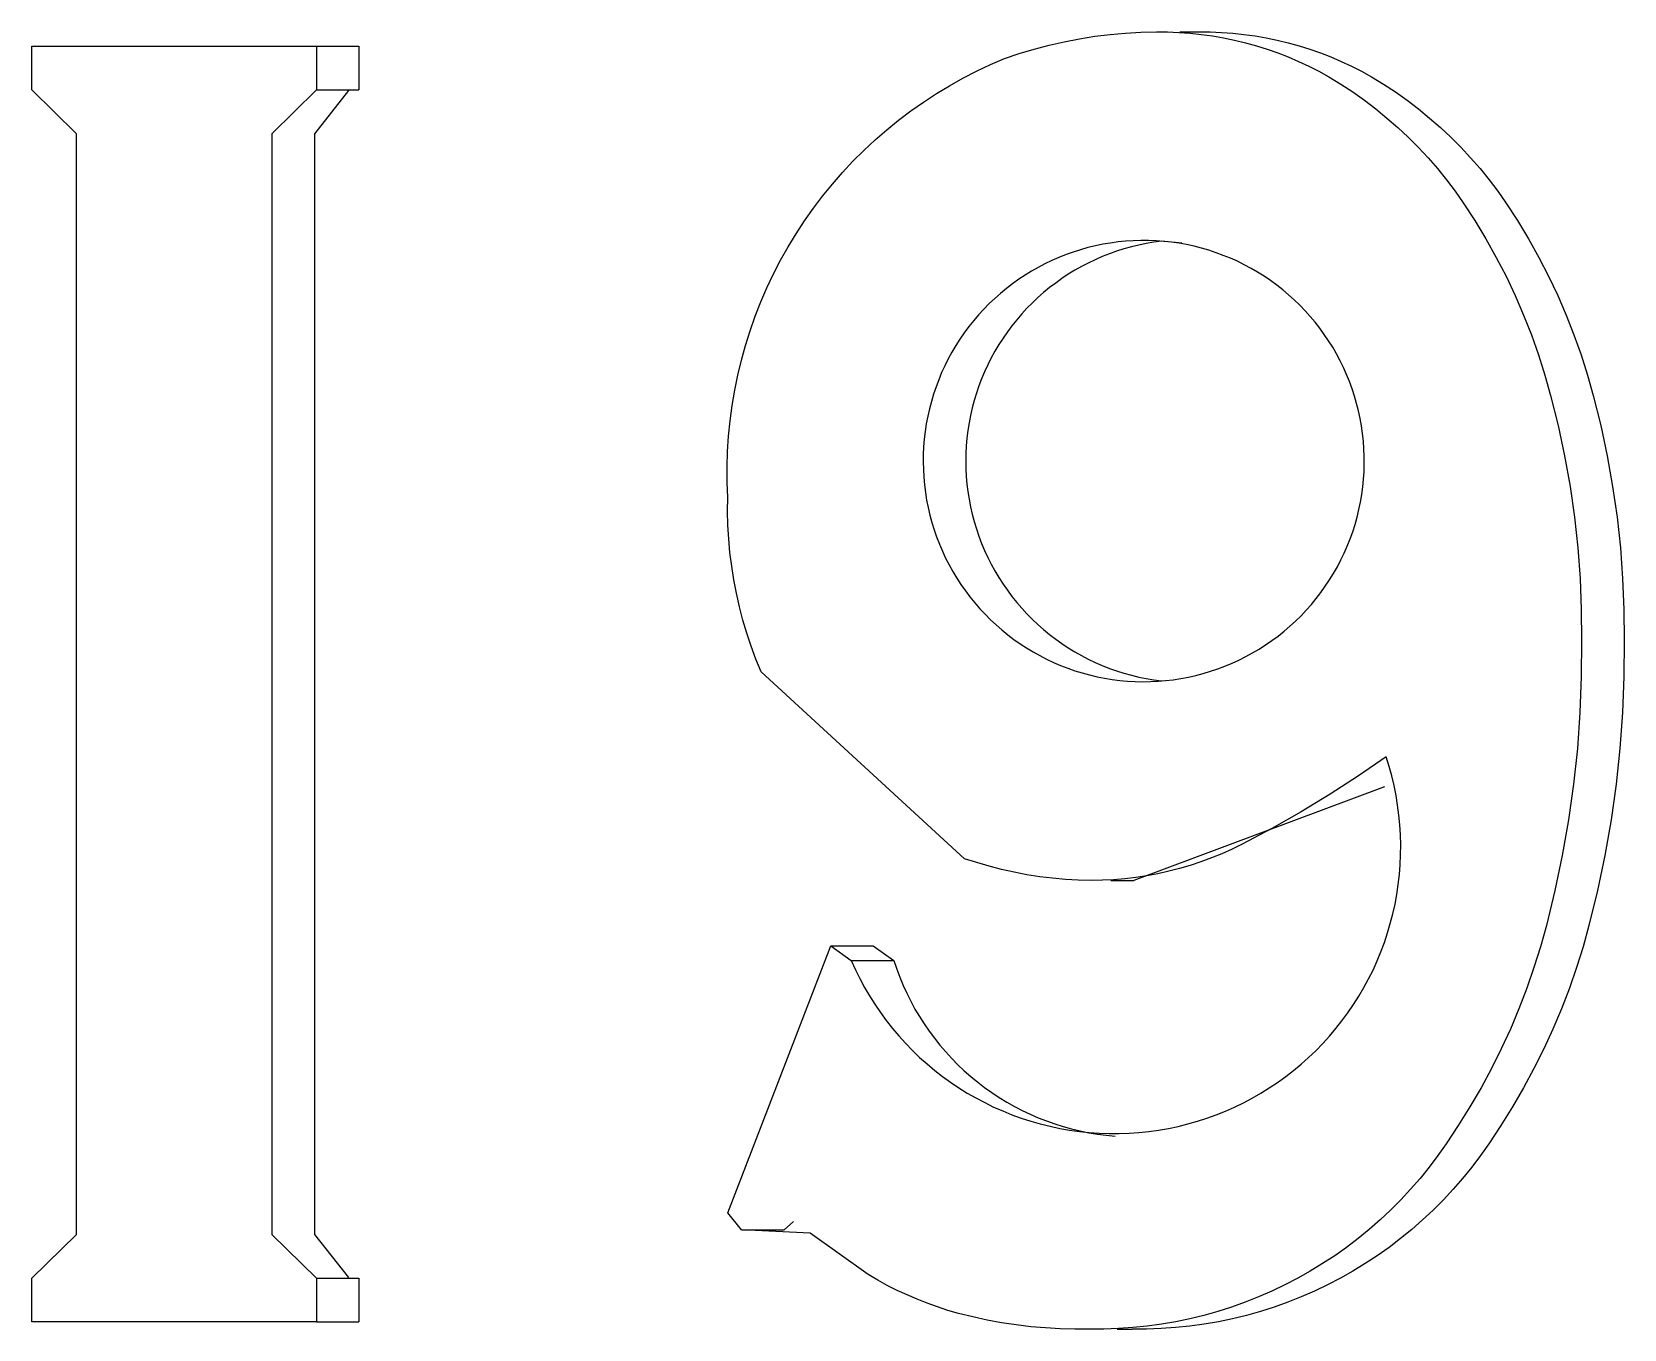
# Model space of a CAD drawing. Header units: millimetres. Extents: x -1893 to 2799, y -925 to 2353.
# Drawn here: x -1086.834 to -1084.588, y 1917.06 to 1918.889 of the extents above; entities that cross this region are included whole.
import ezdxf

# ---------------------------------------------------------------- set-up
doc = ezdxf.new("R2010")
doc.units = ezdxf.units.MM
doc.header["$MEASUREMENT"] = 0
doc.layers.add('Utwórz2D linie widoczne', color=7, linetype='Continuous', true_color=0x000000)

msp = doc.modelspace()

# ---------------------------------------------------------------- linework, layer by layer
at = {"layer": 'Utwórz2D linie widoczne'}
for p, q in [((-1085.3991, 1918.8706), (-1085.3778, 1918.8754)), ((-1085.3778, 1918.8754), (-1085.3564, 1918.8796)), ((-1085.3564, 1918.8796), (-1085.3348, 1918.883)), ((-1085.3348, 1918.883), (-1085.3131, 1918.8857)), ((-1085.3131, 1918.8857), (-1085.2914, 1918.8876)), ((-1085.2914, 1918.8876), (-1085.2696, 1918.8888)), ((-1085.2696, 1918.8888), (-1085.2478, 1918.8893)), ((-1085.2478, 1918.8893), (-1085.2319, 1918.8892)), ((-1085.2319, 1918.8892), (-1085.216, 1918.8886)), ((-1085.216, 1918.8886), (-1085.2002, 1918.8874)), ((-1085.2149, 1918.8893), (-1085.1876, 1918.8893)), ((-1085.2002, 1918.8874), (-1085.1844, 1918.8857)), ((-1085.1876, 1918.8893), (-1085.1718, 1918.8892)), ((-1085.1844, 1918.8857), (-1085.1686, 1918.8835)), ((-1085.1718, 1918.8892), (-1085.1559, 1918.8886)), ((-1085.1686, 1918.8835), (-1085.153, 1918.8808)), ((-1085.1559, 1918.8886), (-1085.1401, 1918.8874)), ((-1085.153, 1918.8808), (-1085.1374, 1918.8776)), ((-1085.1401, 1918.8874), (-1085.1243, 1918.8857)), ((-1085.1374, 1918.8776), (-1085.122, 1918.8739)), ((-1085.1243, 1918.8857), (-1085.1085, 1918.8835)), ((-1085.1085, 1918.8835), (-1085.0929, 1918.8808)), ((-1085.0929, 1918.8808), (-1085.0773, 1918.8776)), ((-1085.0773, 1918.8776), (-1085.0619, 1918.8739)), ((-1086.8339, 1918.8074), (-1086.8339, 1918.8689)), ((-1086.8339, 1918.8689), (-1086.4326, 1918.8689)), ((-1086.4326, 1918.8689), (-1086.3725, 1918.8689)), ((-1086.4326, 1918.8689), (-1086.4326, 1918.8074)), ((-1086.3725, 1918.8689), (-1086.3725, 1918.8074)), ((-1085.4618, 1918.8517), (-1085.4411, 1918.8587)), ((-1085.4411, 1918.8587), (-1085.4202, 1918.865)), ((-1085.4202, 1918.865), (-1085.3991, 1918.8706)), ((-1085.122, 1918.8739), (-1085.1067, 1918.8696)), ((-1085.1067, 1918.8696), (-1085.0915, 1918.8648)), ((-1085.0915, 1918.8648), (-1085.0766, 1918.8596)), ((-1085.0766, 1918.8596), (-1085.0617, 1918.8539)), ((-1085.0619, 1918.8739), (-1085.0466, 1918.8696)), ((-1085.0617, 1918.8539), (-1085.0471, 1918.8476)), ((-1085.0466, 1918.8696), (-1085.0314, 1918.8648)), ((-1085.0314, 1918.8648), (-1085.0164, 1918.8596)), ((-1085.0164, 1918.8596), (-1085.0016, 1918.8539)), ((-1085.0016, 1918.8539), (-1084.987, 1918.8476)), ((-1085.5206, 1918.824), (-1085.5013, 1918.8339)), ((-1085.5013, 1918.8339), (-1085.4817, 1918.8432)), ((-1085.4817, 1918.8432), (-1085.4618, 1918.8517)), ((-1085.0471, 1918.8476), (-1085.0327, 1918.8409)), ((-1085.0327, 1918.8409), (-1085.0186, 1918.8337)), ((-1085.0186, 1918.8337), (-1085.0047, 1918.8261)), ((-1084.987, 1918.8476), (-1084.9726, 1918.8409)), ((-1084.9726, 1918.8409), (-1084.9585, 1918.8337)), ((-1084.9585, 1918.8337), (-1084.9445, 1918.8261)), ((-1086.771, 1918.7457), (-1086.8339, 1918.8074)), ((-1086.4326, 1918.8074), (-1086.4955, 1918.7457)), ((-1086.4326, 1918.8074), (-1086.3725, 1918.8074)), ((-1085.5581, 1918.8022), (-1085.5396, 1918.8134)), ((-1085.5396, 1918.8134), (-1085.5206, 1918.824)), ((-1085.0047, 1918.8261), (-1084.9874, 1918.8156)), ((-1084.9874, 1918.8156), (-1084.9706, 1918.8045)), ((-1084.9445, 1918.8261), (-1084.9273, 1918.8156)), ((-1084.9273, 1918.8156), (-1084.9105, 1918.8045)), ((-1086.3872, 1918.8064), (-1086.4354, 1918.7457)), ((-1085.594, 1918.7779), (-1085.5763, 1918.7903)), ((-1085.5763, 1918.7903), (-1085.5581, 1918.8022)), ((-1084.9706, 1918.8045), (-1084.9542, 1918.7928)), ((-1084.9542, 1918.7928), (-1084.9381, 1918.7806)), ((-1084.9105, 1918.8045), (-1084.894, 1918.7928)), ((-1084.894, 1918.7928), (-1084.878, 1918.7806)), ((-1085.6282, 1918.7511), (-1085.6113, 1918.7648)), ((-1085.6113, 1918.7648), (-1085.594, 1918.7779)), ((-1084.9381, 1918.7806), (-1084.9225, 1918.7678)), ((-1084.9225, 1918.7678), (-1084.9073, 1918.7545)), ((-1084.878, 1918.7806), (-1084.8624, 1918.7678)), ((-1084.8624, 1918.7678), (-1084.8472, 1918.7545)), ((-1086.771, 1917.1931), (-1086.771, 1918.7457)), ((-1086.4955, 1918.7457), (-1086.4955, 1917.1931)), ((-1086.4354, 1918.7457), (-1086.4354, 1917.1931)), ((-1085.6445, 1918.7369), (-1085.6282, 1918.7511)), ((-1084.9073, 1918.7545), (-1084.8926, 1918.7408)), ((-1084.8926, 1918.7408), (-1084.8784, 1918.7265)), ((-1084.8472, 1918.7545), (-1084.8325, 1918.7408)), ((-1084.8325, 1918.7408), (-1084.8183, 1918.7265)), ((-1085.6758, 1918.7068), (-1085.6604, 1918.7221)), ((-1085.6604, 1918.7221), (-1085.6445, 1918.7369)), ((-1084.8784, 1918.7265), (-1084.8646, 1918.7117)), ((-1084.8183, 1918.7265), (-1084.8045, 1918.7117)), ((-1085.6906, 1918.6909), (-1085.6758, 1918.7068)), ((-1084.8646, 1918.7117), (-1084.8514, 1918.6965)), ((-1084.8514, 1918.6965), (-1084.8387, 1918.6808)), ((-1084.8045, 1918.7117), (-1084.7913, 1918.6965)), ((-1084.7913, 1918.6965), (-1084.7786, 1918.6808)), ((-1085.7185, 1918.6578), (-1085.7048, 1918.6746)), ((-1085.7048, 1918.6746), (-1085.6906, 1918.6909)), ((-1084.8387, 1918.6808), (-1084.8265, 1918.6647)), ((-1084.7786, 1918.6808), (-1084.7664, 1918.6647)), ((-1085.7316, 1918.6405), (-1085.7185, 1918.6578)), ((-1084.8265, 1918.6647), (-1084.8149, 1918.6482)), ((-1084.7664, 1918.6647), (-1084.7548, 1918.6482)), ((-1085.7441, 1918.6228), (-1085.7316, 1918.6405)), ((-1084.8149, 1918.6482), (-1084.7985, 1918.6231)), ((-1084.7548, 1918.6482), (-1084.7384, 1918.6231)), ((-1085.756, 1918.6046), (-1085.7441, 1918.6228)), ((-1084.7985, 1918.6231), (-1084.783, 1918.5975)), ((-1084.7384, 1918.6231), (-1084.7229, 1918.5975)), ((-1085.7779, 1918.5672), (-1085.7673, 1918.5861)), ((-1085.7673, 1918.5861), (-1085.756, 1918.6046)), ((-1085.3443, 1918.585), (-1085.3547, 1918.5821)), ((-1085.3338, 1918.5875), (-1085.3443, 1918.585)), ((-1085.3233, 1918.5897), (-1085.3338, 1918.5875)), ((-1085.3126, 1918.5915), (-1085.3233, 1918.5897)), ((-1085.3019, 1918.593), (-1085.3126, 1918.5915)), ((-1085.2936, 1918.5831), (-1085.3039, 1918.5799)), ((-1085.2912, 1918.5941), (-1085.3019, 1918.593)), ((-1085.2831, 1918.586), (-1085.2936, 1918.5831)), ((-1085.2804, 1918.5948), (-1085.2912, 1918.5941)), ((-1085.2726, 1918.5886), (-1085.2831, 1918.586)), ((-1085.2696, 1918.5951), (-1085.2804, 1918.5948)), ((-1085.2621, 1918.5907), (-1085.2726, 1918.5886)), ((-1085.2588, 1918.595), (-1085.2696, 1918.5951)), ((-1085.2514, 1918.5926), (-1085.2621, 1918.5907)), ((-1085.248, 1918.5946), (-1085.2588, 1918.595)), ((-1085.2407, 1918.594), (-1085.2514, 1918.5926)), ((-1085.2372, 1918.5938), (-1085.248, 1918.5946)), ((-1085.2121, 1918.5913), (-1085.2407, 1918.5942)), ((-1085.2265, 1918.5926), (-1085.2372, 1918.5938)), ((-1085.2158, 1918.5911), (-1085.2265, 1918.5926)), ((-1085.2052, 1918.5892), (-1085.2158, 1918.5911)), ((-1085.1946, 1918.5869), (-1085.2052, 1918.5892)), ((-1085.1841, 1918.5842), (-1085.1946, 1918.5869)), ((-1085.1738, 1918.5812), (-1085.1841, 1918.5842)), ((-1084.783, 1918.5975), (-1084.7683, 1918.5713)), ((-1084.7229, 1918.5975), (-1084.7082, 1918.5713)), ((-1085.7878, 1918.5479), (-1085.7779, 1918.5672)), ((-1085.4049, 1918.5622), (-1085.4144, 1918.5572)), ((-1085.3951, 1918.5669), (-1085.4049, 1918.5622)), ((-1085.3852, 1918.5712), (-1085.3951, 1918.5669)), ((-1085.3752, 1918.5752), (-1085.3852, 1918.5712)), ((-1085.365, 1918.5788), (-1085.3752, 1918.5752)), ((-1085.3547, 1918.5821), (-1085.365, 1918.5788)), ((-1085.3438, 1918.5633), (-1085.3534, 1918.5583)), ((-1085.334, 1918.568), (-1085.3438, 1918.5633)), ((-1085.3241, 1918.5723), (-1085.334, 1918.568)), ((-1085.3141, 1918.5763), (-1085.3241, 1918.5723)), ((-1085.3039, 1918.5799), (-1085.3141, 1918.5763)), ((-1085.1635, 1918.5779), (-1085.1738, 1918.5812)), ((-1085.1534, 1918.5741), (-1085.1635, 1918.5779)), ((-1085.1434, 1918.5701), (-1085.1534, 1918.5741)), ((-1085.1335, 1918.5657), (-1085.1434, 1918.5701)), ((-1085.1238, 1918.5609), (-1085.1335, 1918.5657)), ((-1085.1143, 1918.5558), (-1085.1238, 1918.5609)), ((-1084.7683, 1918.5713), (-1084.7546, 1918.5446)), ((-1084.7082, 1918.5713), (-1084.6945, 1918.5446)), ((-1085.7971, 1918.5283), (-1085.7878, 1918.5479)), ((-1085.442, 1918.5403), (-1085.4508, 1918.534)), ((-1085.433, 1918.5462), (-1085.442, 1918.5403)), ((-1085.4238, 1918.5519), (-1085.433, 1918.5462)), ((-1085.4144, 1918.5572), (-1085.4238, 1918.5519)), ((-1085.381, 1918.5414), (-1085.3898, 1918.5351)), ((-1085.372, 1918.5474), (-1085.381, 1918.5414)), ((-1085.3628, 1918.553), (-1085.372, 1918.5474)), ((-1085.3534, 1918.5583), (-1085.3628, 1918.553)), ((-1085.105, 1918.5504), (-1085.1143, 1918.5558)), ((-1085.0958, 1918.5447), (-1085.105, 1918.5504)), ((-1085.0869, 1918.5386), (-1085.0958, 1918.5447)), ((-1085.0781, 1918.5322), (-1085.0869, 1918.5386)), ((-1084.7546, 1918.5446), (-1084.7418, 1918.5175)), ((-1084.6945, 1918.5446), (-1084.6816, 1918.5175)), ((-1085.8057, 1918.5084), (-1085.7971, 1918.5283)), ((-1085.4677, 1918.5205), (-1085.4758, 1918.5134)), ((-1085.4594, 1918.5274), (-1085.4677, 1918.5205)), ((-1085.4508, 1918.534), (-1085.4594, 1918.5274)), ((-1085.4068, 1918.5217), (-1085.4149, 1918.5146)), ((-1085.3984, 1918.5286), (-1085.4068, 1918.5217)), ((-1085.3898, 1918.5351), (-1085.3984, 1918.5286)), ((-1085.0696, 1918.5256), (-1085.0781, 1918.5322)), ((-1085.0614, 1918.5186), (-1085.0696, 1918.5256)), ((-1085.0533, 1918.5114), (-1085.0614, 1918.5186)), ((-1084.7418, 1918.5175), (-1084.7298, 1918.49)), ((-1084.6816, 1918.5175), (-1084.6697, 1918.49)), ((-1085.8136, 1918.4882), (-1085.8057, 1918.5084)), ((-1085.4912, 1918.4983), (-1085.4985, 1918.4903)), ((-1085.4836, 1918.506), (-1085.4912, 1918.4983)), ((-1085.4758, 1918.5134), (-1085.4836, 1918.506)), ((-1085.4303, 1918.4995), (-1085.4377, 1918.4915)), ((-1085.4227, 1918.5072), (-1085.4303, 1918.4995)), ((-1085.4149, 1918.5146), (-1085.4227, 1918.5072)), ((-1085.0456, 1918.5039), (-1085.0533, 1918.5114)), ((-1085.0381, 1918.4961), (-1085.0456, 1918.5039)), ((-1085.0308, 1918.4881), (-1085.0381, 1918.4961)), ((-1085.8209, 1918.4677), (-1085.8136, 1918.4882)), ((-1085.5123, 1918.4736), (-1085.5187, 1918.465)), ((-1085.5055, 1918.4821), (-1085.5123, 1918.4736)), ((-1085.4985, 1918.4903), (-1085.5055, 1918.4821)), ((-1085.4515, 1918.4749), (-1085.4579, 1918.4662)), ((-1085.4447, 1918.4833), (-1085.4515, 1918.4749)), ((-1085.4377, 1918.4915), (-1085.4447, 1918.4833)), ((-1085.0239, 1918.4798), (-1085.0308, 1918.4881)), ((-1085.0173, 1918.4713), (-1085.0239, 1918.4798)), ((-1085.0109, 1918.4626), (-1085.0173, 1918.4713)), ((-1084.7298, 1918.49), (-1084.7189, 1918.4621)), ((-1084.6697, 1918.49), (-1084.6588, 1918.4621)), ((-1085.8274, 1918.447), (-1085.8209, 1918.4677)), ((-1085.5248, 1918.4561), (-1085.5306, 1918.447)), ((-1085.5187, 1918.465), (-1085.5248, 1918.4561)), ((-1085.4699, 1918.4482), (-1085.4755, 1918.4389)), ((-1085.4641, 1918.4573), (-1085.4699, 1918.4482)), ((-1085.4579, 1918.4662), (-1085.4641, 1918.4573)), ((-1085.0049, 1918.4536), (-1085.0109, 1918.4626)), ((-1084.9991, 1918.4445), (-1085.0049, 1918.4536)), ((-1084.7189, 1918.4621), (-1084.7088, 1918.4338)), ((-1084.6588, 1918.4621), (-1084.6487, 1918.4338)), ((-1085.8383, 1918.405), (-1085.8332, 1918.4261)), ((-1085.8332, 1918.4261), (-1085.8274, 1918.447)), ((-1085.5413, 1918.4282), (-1085.5462, 1918.4185)), ((-1085.5361, 1918.4377), (-1085.5413, 1918.4282)), ((-1085.5306, 1918.447), (-1085.5361, 1918.4377)), ((-1085.4807, 1918.4295), (-1085.4855, 1918.4198)), ((-1085.4755, 1918.4389), (-1085.4807, 1918.4295)), ((-1084.9937, 1918.4351), (-1084.9991, 1918.4445)), ((-1084.9886, 1918.4256), (-1084.9937, 1918.4351)), ((-1084.9839, 1918.4159), (-1084.9886, 1918.4256)), ((-1084.7088, 1918.4338), (-1084.6998, 1918.4052)), ((-1084.6487, 1918.4338), (-1084.6397, 1918.4052)), ((-1085.8426, 1918.3838), (-1085.8383, 1918.405)), ((-1085.5507, 1918.4087), (-1085.5548, 1918.3988)), ((-1085.5462, 1918.4185), (-1085.5507, 1918.4087)), ((-1085.4901, 1918.41), (-1085.4943, 1918.4)), ((-1085.4855, 1918.4198), (-1085.4901, 1918.41)), ((-1084.9795, 1918.4061), (-1084.9839, 1918.4159)), ((-1084.9754, 1918.396), (-1084.9795, 1918.4061)), ((-1084.6998, 1918.4052), (-1084.6917, 1918.3764)), ((-1084.6397, 1918.4052), (-1084.6316, 1918.3764)), ((-1085.8462, 1918.3624), (-1085.8426, 1918.3838)), ((-1085.5586, 1918.3887), (-1085.5621, 1918.3784)), ((-1085.5548, 1918.3988), (-1085.5586, 1918.3887)), ((-1085.4981, 1918.3899), (-1085.5016, 1918.3797)), ((-1085.4943, 1918.4), (-1085.4981, 1918.3899)), ((-1084.9717, 1918.3859), (-1084.9754, 1918.396)), ((-1084.9683, 1918.3756), (-1084.9717, 1918.3859)), ((-1085.8491, 1918.3409), (-1085.8462, 1918.3624)), ((-1085.5652, 1918.3681), (-1085.5679, 1918.3576)), ((-1085.5621, 1918.3784), (-1085.5652, 1918.3681)), ((-1085.5075, 1918.3589), (-1085.5099, 1918.3484)), ((-1085.5048, 1918.3694), (-1085.5075, 1918.3589)), ((-1085.5016, 1918.3797), (-1085.5048, 1918.3694)), ((-1084.9653, 1918.3653), (-1084.9683, 1918.3756)), ((-1084.9627, 1918.3548), (-1084.9653, 1918.3653)), ((-1084.6917, 1918.3764), (-1084.6811, 1918.334)), ((-1084.6316, 1918.3764), (-1084.621, 1918.334)), ((-1085.8512, 1918.3193), (-1085.8491, 1918.3409)), ((-1085.5723, 1918.3365), (-1085.5739, 1918.3258)), ((-1085.5703, 1918.3471), (-1085.5723, 1918.3365)), ((-1085.5679, 1918.3576), (-1085.5703, 1918.3471)), ((-1085.512, 1918.3378), (-1085.5137, 1918.3271)), ((-1085.5099, 1918.3484), (-1085.512, 1918.3378)), ((-1084.9604, 1918.3442), (-1084.9627, 1918.3548)), ((-1084.9585, 1918.3336), (-1084.9604, 1918.3442)), ((-1085.8526, 1918.2977), (-1085.8512, 1918.3193)), ((-1085.5752, 1918.3151), (-1085.5761, 1918.3043)), ((-1085.5739, 1918.3258), (-1085.5752, 1918.3151)), ((-1085.515, 1918.3164), (-1085.5159, 1918.3056)), ((-1085.5137, 1918.3271), (-1085.515, 1918.3164)), ((-1084.957, 1918.3229), (-1084.9585, 1918.3336)), ((-1084.9558, 1918.3122), (-1084.957, 1918.3229)), ((-1084.6811, 1918.334), (-1084.672, 1918.2913)), ((-1084.621, 1918.334), (-1084.6119, 1918.2913)), ((-1085.8533, 1918.276), (-1085.8526, 1918.2977)), ((-1085.5766, 1918.2935), (-1085.5768, 1918.2827)), ((-1085.5761, 1918.3043), (-1085.5766, 1918.2935)), ((-1085.5165, 1918.2948), (-1085.5167, 1918.284)), ((-1085.5159, 1918.3056), (-1085.5165, 1918.2948)), ((-1084.955, 1918.3014), (-1084.9558, 1918.3122)), ((-1084.9546, 1918.2906), (-1084.955, 1918.3014)), ((-1084.9545, 1918.2798), (-1084.9546, 1918.2906)), ((-1084.672, 1918.2913), (-1084.6643, 1918.2483)), ((-1084.6119, 1918.2913), (-1084.6042, 1918.2483)), ((-1085.8532, 1918.2543), (-1085.8533, 1918.276)), ((-1085.5768, 1918.2827), (-1085.5765, 1918.2719)), ((-1085.5765, 1918.2719), (-1085.5759, 1918.2612)), ((-1085.5167, 1918.284), (-1085.5165, 1918.2732)), ((-1085.5165, 1918.2732), (-1085.5159, 1918.2624)), ((-1084.9556, 1918.2583), (-1084.9549, 1918.269)), ((-1084.9549, 1918.269), (-1084.9545, 1918.2798)), ((-1085.8523, 1918.2326), (-1085.8532, 1918.2543)), ((-1085.5759, 1918.2612), (-1085.5749, 1918.2504)), ((-1085.5749, 1918.2504), (-1085.5736, 1918.2397)), ((-1085.5159, 1918.2624), (-1085.515, 1918.2516)), ((-1085.515, 1918.2516), (-1085.5137, 1918.2409)), ((-1084.9581, 1918.2368), (-1084.9567, 1918.2475)), ((-1084.9567, 1918.2475), (-1084.9556, 1918.2583)), ((-1084.6643, 1918.2483), (-1084.6581, 1918.2051)), ((-1084.6042, 1918.2483), (-1084.598, 1918.2051)), ((-1085.8525, 1918.2132), (-1085.8523, 1918.2326)), ((-1085.5736, 1918.2397), (-1085.5719, 1918.229)), ((-1085.5719, 1918.229), (-1085.5698, 1918.2184)), ((-1085.5137, 1918.2409), (-1085.512, 1918.2302)), ((-1085.512, 1918.2302), (-1085.5099, 1918.2196)), ((-1084.9621, 1918.2156), (-1084.9599, 1918.2262)), ((-1084.9599, 1918.2262), (-1084.9581, 1918.2368)), ((-1085.8521, 1918.1938), (-1085.8525, 1918.2132)), ((-1085.5698, 1918.2184), (-1085.5673, 1918.2079)), ((-1085.5673, 1918.2079), (-1085.5645, 1918.1975)), ((-1085.5099, 1918.2196), (-1085.5075, 1918.2091)), ((-1085.5075, 1918.2091), (-1085.5048, 1918.1986)), ((-1084.9676, 1918.1947), (-1084.9647, 1918.2051)), ((-1084.9647, 1918.2051), (-1084.9621, 1918.2156)), ((-1084.6581, 1918.2051), (-1084.6534, 1918.1617)), ((-1084.598, 1918.2051), (-1084.5933, 1918.1617)), ((-1085.8509, 1918.1744), (-1085.8521, 1918.1938)), ((-1085.5645, 1918.1975), (-1085.5613, 1918.1872)), ((-1085.5613, 1918.1872), (-1085.5578, 1918.177)), ((-1085.5048, 1918.1986), (-1085.5016, 1918.1883)), ((-1085.5016, 1918.1883), (-1085.4981, 1918.178)), ((-1085.4981, 1918.178), (-1085.4943, 1918.1679)), ((-1084.9745, 1918.1742), (-1084.9709, 1918.1844)), ((-1084.9709, 1918.1844), (-1084.9676, 1918.1947)), ((-1085.8492, 1918.1551), (-1085.8509, 1918.1744)), ((-1085.5578, 1918.177), (-1085.5539, 1918.1669)), ((-1085.5539, 1918.1669), (-1085.5497, 1918.157)), ((-1085.5497, 1918.157), (-1085.5451, 1918.1472)), ((-1085.4943, 1918.1679), (-1085.4901, 1918.158)), ((-1085.4901, 1918.158), (-1085.4855, 1918.1482)), ((-1084.9828, 1918.1543), (-1084.9785, 1918.1642)), ((-1084.9785, 1918.1642), (-1084.9745, 1918.1742)), ((-1084.6534, 1918.1617), (-1084.6502, 1918.1182)), ((-1084.5933, 1918.1617), (-1084.5901, 1918.1182)), ((-1085.8468, 1918.1358), (-1085.8492, 1918.1551)), ((-1085.8438, 1918.1166), (-1085.8468, 1918.1358)), ((-1085.5451, 1918.1472), (-1085.5402, 1918.1376)), ((-1085.5402, 1918.1376), (-1085.5349, 1918.1281)), ((-1085.4855, 1918.1482), (-1085.4807, 1918.1385)), ((-1085.4807, 1918.1385), (-1085.4755, 1918.129)), ((-1084.9978, 1918.1256), (-1084.9925, 1918.135)), ((-1084.9925, 1918.135), (-1084.9875, 1918.1446)), ((-1084.9875, 1918.1446), (-1084.9828, 1918.1543)), ((-1085.8402, 1918.0976), (-1085.8438, 1918.1166)), ((-1085.5349, 1918.1281), (-1085.5293, 1918.1189)), ((-1085.5293, 1918.1189), (-1085.5234, 1918.1098)), ((-1085.4755, 1918.129), (-1085.4699, 1918.1197)), ((-1085.4699, 1918.1197), (-1085.4641, 1918.1106)), ((-1085.4641, 1918.1106), (-1085.4579, 1918.1018)), ((-1085.0095, 1918.1074), (-1085.0035, 1918.1164)), ((-1085.0035, 1918.1164), (-1084.9978, 1918.1256)), ((-1084.6502, 1918.1182), (-1084.6484, 1918.0746)), ((-1084.5901, 1918.1182), (-1084.5883, 1918.0746)), ((-1085.8359, 1918.0786), (-1085.8402, 1918.0976)), ((-1085.5234, 1918.1098), (-1085.5172, 1918.101)), ((-1085.5172, 1918.101), (-1085.5107, 1918.0924)), ((-1085.5107, 1918.0924), (-1085.5039, 1918.084)), ((-1085.4579, 1918.1018), (-1085.4515, 1918.0931)), ((-1085.4515, 1918.0931), (-1085.4447, 1918.0847)), ((-1085.0292, 1918.0817), (-1085.0223, 1918.0901)), ((-1085.0223, 1918.0901), (-1085.0158, 1918.0986)), ((-1085.0158, 1918.0986), (-1085.0095, 1918.1074)), ((-1085.831, 1918.0598), (-1085.8359, 1918.0786)), ((-1085.5039, 1918.084), (-1085.4969, 1918.0758)), ((-1085.4969, 1918.0758), (-1085.4895, 1918.0679)), ((-1085.4895, 1918.0679), (-1085.4819, 1918.0603)), ((-1085.4447, 1918.0847), (-1085.4377, 1918.0765)), ((-1085.4377, 1918.0765), (-1085.4303, 1918.0685)), ((-1085.4303, 1918.0685), (-1085.4227, 1918.0608)), ((-1085.0515, 1918.0583), (-1085.0438, 1918.0658)), ((-1085.0438, 1918.0658), (-1085.0364, 1918.0737)), ((-1085.0364, 1918.0737), (-1085.0292, 1918.0817)), ((-1084.6484, 1918.0746), (-1084.6481, 1918.0309)), ((-1084.5883, 1918.0746), (-1084.588, 1918.0309)), ((-1085.8255, 1918.0412), (-1085.831, 1918.0598)), ((-1085.4819, 1918.0603), (-1085.474, 1918.0529)), ((-1085.474, 1918.0529), (-1085.4658, 1918.0458)), ((-1085.4658, 1918.0458), (-1085.4574, 1918.039)), ((-1085.4227, 1918.0608), (-1085.4149, 1918.0534)), ((-1085.4149, 1918.0534), (-1085.4068, 1918.0463)), ((-1085.4068, 1918.0463), (-1085.3984, 1918.0394)), ((-1085.0762, 1918.0372), (-1085.0677, 1918.044)), ((-1085.0677, 1918.044), (-1085.0595, 1918.051)), ((-1085.0595, 1918.051), (-1085.0515, 1918.0583)), ((-1085.8193, 1918.0228), (-1085.8255, 1918.0412)), ((-1085.8126, 1918.0046), (-1085.8193, 1918.0228)), ((-1085.4574, 1918.039), (-1085.4488, 1918.0325)), ((-1085.4488, 1918.0325), (-1085.44, 1918.0263)), ((-1085.44, 1918.0263), (-1085.4309, 1918.0204)), ((-1085.3984, 1918.0394), (-1085.3898, 1918.0328)), ((-1085.3898, 1918.0328), (-1085.381, 1918.0266)), ((-1085.381, 1918.0266), (-1085.372, 1918.0206)), ((-1085.1028, 1918.0189), (-1085.0937, 1918.0247)), ((-1085.0937, 1918.0247), (-1085.0848, 1918.0308)), ((-1085.0848, 1918.0308), (-1085.0762, 1918.0372)), ((-1084.6481, 1918.0309), (-1084.6484, 1917.9802)), ((-1084.588, 1918.0309), (-1084.5883, 1917.9802)), ((-1085.8052, 1917.9866), (-1085.8126, 1918.0046)), ((-1085.4309, 1918.0204), (-1085.4217, 1918.0148)), ((-1085.4217, 1918.0148), (-1085.4122, 1918.0096)), ((-1085.4122, 1918.0096), (-1085.4026, 1918.0046)), ((-1085.4026, 1918.0046), (-1085.3929, 1918.0001)), ((-1085.3929, 1918.0001), (-1085.3829, 1917.9958)), ((-1085.372, 1918.0206), (-1085.3628, 1918.015)), ((-1085.3628, 1918.015), (-1085.3534, 1918.0097)), ((-1085.3534, 1918.0097), (-1085.3438, 1918.0047)), ((-1085.3438, 1918.0047), (-1085.334, 1918)), ((-1085.334, 1918), (-1085.3241, 1917.9957)), ((-1085.1511, 1917.9947), (-1085.1411, 1917.9989)), ((-1085.1411, 1917.9989), (-1085.1313, 1918.0034)), ((-1085.1313, 1918.0034), (-1085.1216, 1918.0082)), ((-1085.1216, 1918.0082), (-1085.1121, 1918.0134)), ((-1085.1121, 1918.0134), (-1085.1028, 1918.0189)), ((-1085.5185, 1917.7233), (-1085.8052, 1917.9866)), ((-1085.3829, 1917.9958), (-1085.3729, 1917.9919)), ((-1085.3729, 1917.9919), (-1085.3627, 1917.9884)), ((-1085.3627, 1917.9884), (-1085.3523, 1917.9852)), ((-1085.3523, 1917.9852), (-1085.3419, 1917.9824)), ((-1085.3419, 1917.9824), (-1085.3314, 1917.9799)), ((-1085.3314, 1917.9799), (-1085.3208, 1917.9778)), ((-1085.3241, 1917.9957), (-1085.3141, 1917.9917)), ((-1085.3208, 1917.9778), (-1085.3101, 1917.9761)), ((-1085.3141, 1917.9917), (-1085.3039, 1917.9881)), ((-1085.3101, 1917.9761), (-1085.2994, 1917.9747)), ((-1085.3039, 1917.9881), (-1085.2936, 1917.9849)), ((-1085.2936, 1917.9849), (-1085.2831, 1917.9819)), ((-1085.2831, 1917.9819), (-1085.2726, 1917.9794)), ((-1085.2726, 1917.9794), (-1085.2621, 1917.9772)), ((-1085.2621, 1917.9772), (-1085.2514, 1917.9754)), ((-1085.224, 1917.9757), (-1085.2133, 1917.9773)), ((-1085.2133, 1917.9773), (-1085.2027, 1917.9793)), ((-1085.2027, 1917.9793), (-1085.1922, 1917.9817)), ((-1085.1922, 1917.9817), (-1085.1817, 1917.9844)), ((-1085.1817, 1917.9844), (-1085.1714, 1917.9875)), ((-1085.1714, 1917.9875), (-1085.1612, 1917.9909)), ((-1085.1612, 1917.9909), (-1085.1511, 1917.9947)), ((-1084.6484, 1917.9802), (-1084.6503, 1917.9294)), ((-1084.5883, 1917.9802), (-1084.5902, 1917.9294)), ((-1085.2994, 1917.9747), (-1085.2887, 1917.9737)), ((-1085.2887, 1917.9737), (-1085.2779, 1917.9731)), ((-1085.2779, 1917.9731), (-1085.2671, 1917.9729)), ((-1085.2671, 1917.9729), (-1085.2563, 1917.973)), ((-1085.2563, 1917.973), (-1085.2455, 1917.9735)), ((-1085.2514, 1917.9754), (-1085.2407, 1917.974)), ((-1085.2455, 1917.9735), (-1085.2347, 1917.9744)), ((-1085.2347, 1917.9744), (-1085.224, 1917.9757)), ((-1084.6503, 1917.9294), (-1084.654, 1917.8788)), ((-1084.5902, 1917.9294), (-1084.5939, 1917.8788)), ((-1084.9237, 1917.8668), (-1084.9629, 1917.8399)), ((-1084.9195, 1917.8535), (-1084.9237, 1917.8668)), ((-1084.654, 1917.8788), (-1084.6594, 1917.8283)), ((-1084.5939, 1917.8788), (-1084.5993, 1917.8283)), ((-1084.9158, 1917.8399), (-1084.9195, 1917.8535)), ((-1084.9262, 1917.8246), (-1085.2797, 1917.6926)), ((-1084.9629, 1917.8399), (-1085.0028, 1917.8141)), ((-1084.9125, 1917.8263), (-1084.9158, 1917.8399)), ((-1084.9098, 1917.8125), (-1084.9125, 1917.8263)), ((-1084.6594, 1917.8283), (-1084.6664, 1917.778)), ((-1084.5993, 1917.8283), (-1084.6063, 1917.778)), ((-1085.0028, 1917.8141), (-1085.0435, 1917.7894)), ((-1084.9075, 1917.7987), (-1084.9098, 1917.8125)), ((-1084.9057, 1917.7848), (-1084.9075, 1917.7987)), ((-1085.0435, 1917.7894), (-1085.0849, 1917.766)), ((-1084.9044, 1917.7708), (-1084.9057, 1917.7848)), ((-1084.6664, 1917.778), (-1084.6752, 1917.728)), ((-1084.6063, 1917.778), (-1084.6151, 1917.728)), ((-1085.0849, 1917.766), (-1085.1269, 1917.7437)), ((-1084.9035, 1917.7568), (-1084.9044, 1917.7708)), ((-1084.9032, 1917.7428), (-1084.9035, 1917.7568)), ((-1085.1555, 1917.7303), (-1085.1701, 1917.7243)), ((-1085.1411, 1917.7368), (-1085.1555, 1917.7303)), ((-1085.1269, 1917.7437), (-1085.1411, 1917.7368)), ((-1084.9039, 1917.7148), (-1084.9033, 1917.7288)), ((-1084.9033, 1917.7288), (-1084.9032, 1917.7428)), ((-1085.5012, 1917.7177), (-1085.5185, 1917.7233)), ((-1085.4837, 1917.7126), (-1085.5012, 1917.7177)), ((-1085.4661, 1917.708), (-1085.4837, 1917.7126)), ((-1085.4483, 1917.7041), (-1085.4661, 1917.708)), ((-1085.215, 1917.7094), (-1085.2303, 1917.7055)), ((-1085.1999, 1917.7139), (-1085.215, 1917.7094)), ((-1085.1849, 1917.7189), (-1085.1999, 1917.7139)), ((-1085.1701, 1917.7243), (-1085.1849, 1917.7189)), ((-1084.905, 1917.7008), (-1084.9039, 1917.7148)), ((-1084.6752, 1917.728), (-1084.6856, 1917.6783)), ((-1084.6151, 1917.728), (-1084.6255, 1917.6783)), ((-1085.4304, 1917.7007), (-1085.4483, 1917.7041)), ((-1085.4124, 1917.6979), (-1085.4304, 1917.7007)), ((-1085.3943, 1917.6957), (-1085.4124, 1917.6979)), ((-1085.3762, 1917.6941), (-1085.3943, 1917.6957)), ((-1085.358, 1917.693), (-1085.3762, 1917.6941)), ((-1085.3398, 1917.6926), (-1085.358, 1917.693)), ((-1085.324, 1917.6928), (-1085.3398, 1917.6926)), ((-1085.3082, 1917.6936), (-1085.324, 1917.6928)), ((-1085.3121, 1917.6926), (-1085.2797, 1917.6926)), ((-1085.2925, 1917.6949), (-1085.3082, 1917.6936)), ((-1085.2768, 1917.6968), (-1085.2925, 1917.6949)), ((-1085.2612, 1917.6991), (-1085.2768, 1917.6968)), ((-1085.2457, 1917.702), (-1085.2612, 1917.6991)), ((-1085.2303, 1917.7055), (-1085.2457, 1917.702)), ((-1084.9087, 1917.673), (-1084.9066, 1917.6869)), ((-1084.9066, 1917.6869), (-1084.905, 1917.7008)), ((-1084.9112, 1917.6592), (-1084.9087, 1917.673)), ((-1084.6856, 1917.6783), (-1084.6977, 1917.629)), ((-1084.6255, 1917.6783), (-1084.6376, 1917.629)), ((-1084.9178, 1917.6319), (-1084.9143, 1917.6455)), ((-1084.9143, 1917.6455), (-1084.9112, 1917.6592)), ((-1084.9262, 1917.6052), (-1084.9218, 1917.6185)), ((-1084.9218, 1917.6185), (-1084.9178, 1917.6319)), ((-1084.6977, 1917.629), (-1084.706, 1917.5992)), ((-1084.6376, 1917.629), (-1084.6459, 1917.5992)), ((-1085.8523, 1917.2238), (-1085.7072, 1917.6002)), ((-1085.7072, 1917.6002), (-1085.6782, 1917.5795)), ((-1085.7072, 1917.6002), (-1085.6471, 1917.6002)), ((-1085.6471, 1917.6002), (-1085.6181, 1917.5795)), ((-1084.9311, 1917.5921), (-1084.9262, 1917.6052)), ((-1084.706, 1917.5992), (-1084.7152, 1917.5697)), ((-1084.6459, 1917.5992), (-1084.6551, 1917.5697)), ((-1085.6782, 1917.5795), (-1085.6181, 1917.5795)), ((-1085.6782, 1917.5795), (-1085.6724, 1917.5667)), ((-1085.6181, 1917.5795), (-1085.6141, 1917.5677)), ((-1084.9422, 1917.5663), (-1084.9364, 1917.5791)), ((-1084.9364, 1917.5791), (-1084.9311, 1917.5921)), ((-1085.6724, 1917.5667), (-1085.6662, 1917.5542)), ((-1085.6662, 1917.5542), (-1085.6596, 1917.5418)), ((-1085.6141, 1917.5677), (-1085.6098, 1917.5561)), ((-1085.6098, 1917.5561), (-1085.605, 1917.5446)), ((-1084.9551, 1917.5414), (-1084.9485, 1917.5538)), ((-1084.9485, 1917.5538), (-1084.9422, 1917.5663)), ((-1084.7152, 1917.5697), (-1084.7254, 1917.5405)), ((-1084.6551, 1917.5697), (-1084.6653, 1917.5405)), ((-1085.6596, 1917.5418), (-1085.6525, 1917.5297)), ((-1085.6525, 1917.5297), (-1085.645, 1917.5179)), ((-1085.605, 1917.5446), (-1085.5998, 1917.5334)), ((-1085.5998, 1917.5334), (-1085.5942, 1917.5222)), ((-1084.9697, 1917.5175), (-1084.9622, 1917.5293)), ((-1084.9622, 1917.5293), (-1084.9551, 1917.5414)), ((-1084.7254, 1917.5405), (-1084.7365, 1917.5116)), ((-1084.6653, 1917.5405), (-1084.6764, 1917.5116)), ((-1085.645, 1917.5179), (-1085.6371, 1917.5063)), ((-1085.6371, 1917.5063), (-1085.6288, 1917.495)), ((-1085.5942, 1917.5222), (-1085.5883, 1917.5113)), ((-1085.5883, 1917.5113), (-1085.5819, 1917.5006)), ((-1084.986, 1917.4946), (-1084.9777, 1917.5059)), ((-1084.9777, 1917.5059), (-1084.9697, 1917.5175)), ((-1084.7365, 1917.5116), (-1084.7485, 1917.4831)), ((-1084.6764, 1917.5116), (-1084.6884, 1917.4831)), ((-1085.6288, 1917.495), (-1085.6201, 1917.484)), ((-1085.6201, 1917.484), (-1085.611, 1917.4733)), ((-1085.5819, 1917.5006), (-1085.5752, 1917.4902)), ((-1085.5752, 1917.4902), (-1085.5682, 1917.48)), ((-1085.0037, 1917.4729), (-1084.9947, 1917.4836)), ((-1084.9947, 1917.4836), (-1084.986, 1917.4946)), ((-1084.7485, 1917.4831), (-1084.7614, 1917.455)), ((-1084.6884, 1917.4831), (-1084.7013, 1917.455)), ((-1085.611, 1917.4733), (-1085.6016, 1917.4629)), ((-1085.6016, 1917.4629), (-1085.5918, 1917.4528)), ((-1085.5682, 1917.48), (-1085.5608, 1917.47)), ((-1085.5608, 1917.47), (-1085.553, 1917.4603)), ((-1085.553, 1917.4603), (-1085.5449, 1917.4508)), ((-1085.023, 1917.4525), (-1085.0132, 1917.4625)), ((-1085.0132, 1917.4625), (-1085.0037, 1917.4729)), ((-1085.5918, 1917.4528), (-1085.5817, 1917.4431)), ((-1085.5817, 1917.4431), (-1085.5713, 1917.4338)), ((-1085.5449, 1917.4508), (-1085.5365, 1917.4417)), ((-1085.5365, 1917.4417), (-1085.5278, 1917.4328)), ((-1085.0436, 1917.4335), (-1085.0331, 1917.4428)), ((-1085.0331, 1917.4428), (-1085.023, 1917.4525)), ((-1084.7614, 1917.455), (-1084.7753, 1917.4273)), ((-1084.7013, 1917.455), (-1084.7152, 1917.4273)), ((-1085.5713, 1917.4338), (-1085.5605, 1917.4248)), ((-1085.5605, 1917.4248), (-1085.5494, 1917.4162)), ((-1085.5494, 1917.4162), (-1085.538, 1917.408)), ((-1085.5278, 1917.4328), (-1085.5188, 1917.4243)), ((-1085.5188, 1917.4243), (-1085.5094, 1917.4161)), ((-1085.5094, 1917.4161), (-1085.4998, 1917.4082)), ((-1085.0768, 1917.4077), (-1085.0654, 1917.4159)), ((-1085.0654, 1917.4159), (-1085.0544, 1917.4245)), ((-1085.0544, 1917.4245), (-1085.0436, 1917.4335)), ((-1084.7753, 1917.4273), (-1084.7899, 1917.4)), ((-1084.7152, 1917.4273), (-1084.7298, 1917.4)), ((-1085.538, 1917.408), (-1085.5264, 1917.4002)), ((-1085.5264, 1917.4002), (-1085.5145, 1917.3928)), ((-1085.5145, 1917.3928), (-1085.5023, 1917.3858)), ((-1085.4998, 1917.4082), (-1085.49, 1917.4007)), ((-1085.49, 1917.4007), (-1085.4798, 1917.3934)), ((-1085.4798, 1917.3934), (-1085.4695, 1917.3866)), ((-1085.1126, 1917.3856), (-1085.1004, 1917.3926)), ((-1085.1004, 1917.3926), (-1085.0885, 1917.3999)), ((-1085.0885, 1917.3999), (-1085.0768, 1917.4077)), ((-1084.7899, 1917.4), (-1084.8055, 1917.3733)), ((-1084.7298, 1917.4), (-1084.7454, 1917.3733)), ((-1085.5023, 1917.3858), (-1085.4899, 1917.3793)), ((-1085.4899, 1917.3793), (-1085.4773, 1917.3731)), ((-1085.4773, 1917.3731), (-1085.4645, 1917.3675)), ((-1085.4695, 1917.3866), (-1085.4589, 1917.3801)), ((-1085.4589, 1917.3801), (-1085.448, 1917.374)), ((-1085.448, 1917.374), (-1085.437, 1917.3683)), ((-1085.1504, 1917.3673), (-1085.1376, 1917.3729)), ((-1085.1376, 1917.3729), (-1085.125, 1917.3791)), ((-1085.125, 1917.3791), (-1085.1126, 1917.3856)), ((-1084.8055, 1917.3733), (-1084.8219, 1917.347)), ((-1084.7454, 1917.3733), (-1084.7618, 1917.347)), ((-1085.4645, 1917.3675), (-1085.4515, 1917.3622)), ((-1085.4515, 1917.3622), (-1085.4383, 1917.3575)), ((-1085.4383, 1917.3575), (-1085.4249, 1917.3531)), ((-1085.437, 1917.3683), (-1085.4258, 1917.363)), ((-1085.4258, 1917.363), (-1085.4144, 1917.358)), ((-1085.4249, 1917.3531), (-1085.4115, 1917.3493)), ((-1085.4144, 1917.358), (-1085.4028, 1917.3535)), ((-1085.4115, 1917.3493), (-1085.3978, 1917.3459)), ((-1085.4028, 1917.3535), (-1085.3911, 1917.3493)), ((-1085.3911, 1917.3493), (-1085.3793, 1917.3456)), ((-1085.2171, 1917.3458), (-1085.2035, 1917.3492)), ((-1085.2035, 1917.3492), (-1085.19, 1917.353)), ((-1085.19, 1917.353), (-1085.1766, 1917.3573)), ((-1085.1766, 1917.3573), (-1085.1634, 1917.3621)), ((-1085.1634, 1917.3621), (-1085.1504, 1917.3673)), ((-1084.8219, 1917.347), (-1084.8391, 1917.3213)), ((-1084.7618, 1917.347), (-1084.779, 1917.3213)), ((-1085.3978, 1917.3459), (-1085.3841, 1917.343)), ((-1085.3841, 1917.343), (-1085.3703, 1917.3406)), ((-1085.3793, 1917.3456), (-1085.3673, 1917.3423)), ((-1085.3703, 1917.3406), (-1085.3564, 1917.3386)), ((-1085.3673, 1917.3423), (-1085.3552, 1917.3394)), ((-1085.3564, 1917.3386), (-1085.3425, 1917.3372)), ((-1085.3552, 1917.3394), (-1085.343, 1917.3369)), ((-1085.343, 1917.3369), (-1085.3308, 1917.3349)), ((-1085.3425, 1917.3372), (-1085.3285, 1917.3362)), ((-1085.3308, 1917.3349), (-1085.3184, 1917.3333)), ((-1085.3285, 1917.3362), (-1085.3145, 1917.3357)), ((-1085.3184, 1917.3333), (-1085.3061, 1917.3321)), ((-1085.3145, 1917.3357), (-1085.3005, 1917.3357)), ((-1085.3005, 1917.3357), (-1085.2864, 1917.3361)), ((-1085.2864, 1917.3361), (-1085.2725, 1917.3371)), ((-1085.2725, 1917.3371), (-1085.2585, 1917.3386)), ((-1085.2585, 1917.3386), (-1085.2446, 1917.3405)), ((-1085.2446, 1917.3405), (-1085.2308, 1917.3429)), ((-1085.2308, 1917.3429), (-1085.2171, 1917.3458)), ((-1084.8508, 1917.3047), (-1084.8631, 1917.2884)), ((-1084.8391, 1917.3213), (-1084.8508, 1917.3047)), ((-1084.7907, 1917.3047), (-1084.803, 1917.2884)), ((-1084.779, 1917.3213), (-1084.7907, 1917.3047)), ((-1084.8631, 1917.2884), (-1084.8759, 1917.2725)), ((-1084.803, 1917.2884), (-1084.8158, 1917.2725)), ((-1084.8892, 1917.2572), (-1084.9031, 1917.2422)), ((-1084.8759, 1917.2725), (-1084.8892, 1917.2572)), ((-1084.8291, 1917.2572), (-1084.843, 1917.2422)), ((-1084.8158, 1917.2725), (-1084.8291, 1917.2572)), ((-1084.9031, 1917.2422), (-1084.9175, 1917.2278)), ((-1084.843, 1917.2422), (-1084.8574, 1917.2278)), ((-1085.833, 1917.1998), (-1085.8523, 1917.2238)), ((-1084.9323, 1917.2139), (-1084.9477, 1917.2004)), ((-1084.9175, 1917.2278), (-1084.9323, 1917.2139)), ((-1084.8722, 1917.2139), (-1084.8876, 1917.2004)), ((-1084.8574, 1917.2278), (-1084.8722, 1917.2139)), ((-1086.8339, 1917.1315), (-1086.771, 1917.1931)), ((-1086.4955, 1917.1931), (-1086.4326, 1917.1315)), ((-1086.4354, 1917.1931), (-1086.3872, 1917.1325)), ((-1085.7363, 1917.195), (-1085.833, 1917.1998)), ((-1085.833, 1917.1998), (-1085.7729, 1917.1998)), ((-1085.7594, 1917.2114), (-1085.7729, 1917.1998)), ((-1085.6541, 1917.1367), (-1085.7363, 1917.195)), ((-1084.9477, 1917.2004), (-1084.9634, 1917.1875)), ((-1084.8876, 1917.2004), (-1084.9033, 1917.1875)), ((-1084.9797, 1917.1752), (-1084.9963, 1917.1634)), ((-1084.9634, 1917.1875), (-1084.9797, 1917.1752)), ((-1084.9196, 1917.1752), (-1084.9362, 1917.1634)), ((-1084.9033, 1917.1875), (-1084.9196, 1917.1752)), ((-1085.0133, 1917.1522), (-1085.0307, 1917.1416)), ((-1084.9963, 1917.1634), (-1085.0133, 1917.1522)), ((-1084.9532, 1917.1522), (-1084.9706, 1917.1416)), ((-1084.9362, 1917.1634), (-1084.9532, 1917.1522)), ((-1086.8339, 1917.0701), (-1086.8339, 1917.1315)), ((-1086.4326, 1917.1315), (-1086.3725, 1917.1315)), ((-1086.4326, 1917.1315), (-1086.4326, 1917.0701)), ((-1086.3725, 1917.1315), (-1086.3725, 1917.0701)), ((-1085.6408, 1917.1289), (-1085.6541, 1917.1367)), ((-1085.6273, 1917.1215), (-1085.6408, 1917.1289)), ((-1085.0484, 1917.1316), (-1085.0665, 1917.1222)), ((-1085.0307, 1917.1416), (-1085.0484, 1917.1316)), ((-1084.9883, 1917.1316), (-1085.0064, 1917.1222)), ((-1084.9706, 1917.1416), (-1084.9883, 1917.1316)), ((-1085.6135, 1917.1145), (-1085.6273, 1917.1215)), ((-1085.5995, 1917.108), (-1085.6135, 1917.1145)), ((-1085.5854, 1917.1019), (-1085.5995, 1917.108)), ((-1085.571, 1917.0963), (-1085.5854, 1917.1019)), ((-1085.1036, 1917.1053), (-1085.1225, 1917.0978)), ((-1085.0849, 1917.1134), (-1085.1036, 1917.1053)), ((-1085.0665, 1917.1222), (-1085.0849, 1917.1134)), ((-1085.0435, 1917.1053), (-1085.0624, 1917.0978)), ((-1085.0248, 1917.1134), (-1085.0435, 1917.1053)), ((-1085.0064, 1917.1222), (-1085.0248, 1917.1134)), ((-1085.5565, 1917.0911), (-1085.571, 1917.0963)), ((-1085.5419, 1917.0863), (-1085.5565, 1917.0911)), ((-1085.5271, 1917.0821), (-1085.5419, 1917.0863)), ((-1085.5069, 1917.0771), (-1085.5271, 1917.0821)), ((-1085.1807, 1917.0793), (-1085.2005, 1917.0745)), ((-1085.1611, 1917.0848), (-1085.1807, 1917.0793)), ((-1085.1417, 1917.091), (-1085.1611, 1917.0848)), ((-1085.1225, 1917.0978), (-1085.1417, 1917.091)), ((-1085.1206, 1917.0793), (-1085.1404, 1917.0745)), ((-1085.101, 1917.0848), (-1085.1206, 1917.0793)), ((-1085.0816, 1917.091), (-1085.101, 1917.0848)), ((-1085.0624, 1917.0978), (-1085.0816, 1917.091)), ((-1086.4326, 1917.0701), (-1086.8339, 1917.0701)), ((-1086.4326, 1917.0701), (-1086.3725, 1917.0701)), ((-1085.4866, 1917.0727), (-1085.5069, 1917.0771)), ((-1085.4662, 1917.0689), (-1085.4866, 1917.0727)), ((-1085.4456, 1917.0658), (-1085.4662, 1917.0689)), ((-1085.425, 1917.0633), (-1085.4456, 1917.0658)), ((-1085.4043, 1917.0615), (-1085.425, 1917.0633)), ((-1085.3836, 1917.0604), (-1085.4043, 1917.0615)), ((-1085.3628, 1917.0598), (-1085.3836, 1917.0604)), ((-1085.3421, 1917.0599), (-1085.3628, 1917.0598)), ((-1085.3217, 1917.0599), (-1085.3421, 1917.0599)), ((-1085.3013, 1917.0606), (-1085.3217, 1917.0599)), ((-1085.3033, 1917.0599), (-1085.282, 1917.0599)), ((-1085.281, 1917.062), (-1085.3013, 1917.0606)), ((-1085.2616, 1917.0599), (-1085.282, 1917.0599)), ((-1085.2607, 1917.0641), (-1085.281, 1917.062)), ((-1085.2412, 1917.0606), (-1085.2616, 1917.0599)), ((-1085.2406, 1917.0669), (-1085.2607, 1917.0641)), ((-1085.2209, 1917.062), (-1085.2412, 1917.0606)), ((-1085.2205, 1917.0703), (-1085.2406, 1917.0669)), ((-1085.2006, 1917.0641), (-1085.2209, 1917.062)), ((-1085.2005, 1917.0745), (-1085.2205, 1917.0703)), ((-1085.1805, 1917.0669), (-1085.2006, 1917.0641)), ((-1085.1604, 1917.0703), (-1085.1805, 1917.0669)), ((-1085.1404, 1917.0745), (-1085.1604, 1917.0703))]:
    msp.add_line(p, q, dxfattribs=at)

doc.saveas('drawing.dxf')
